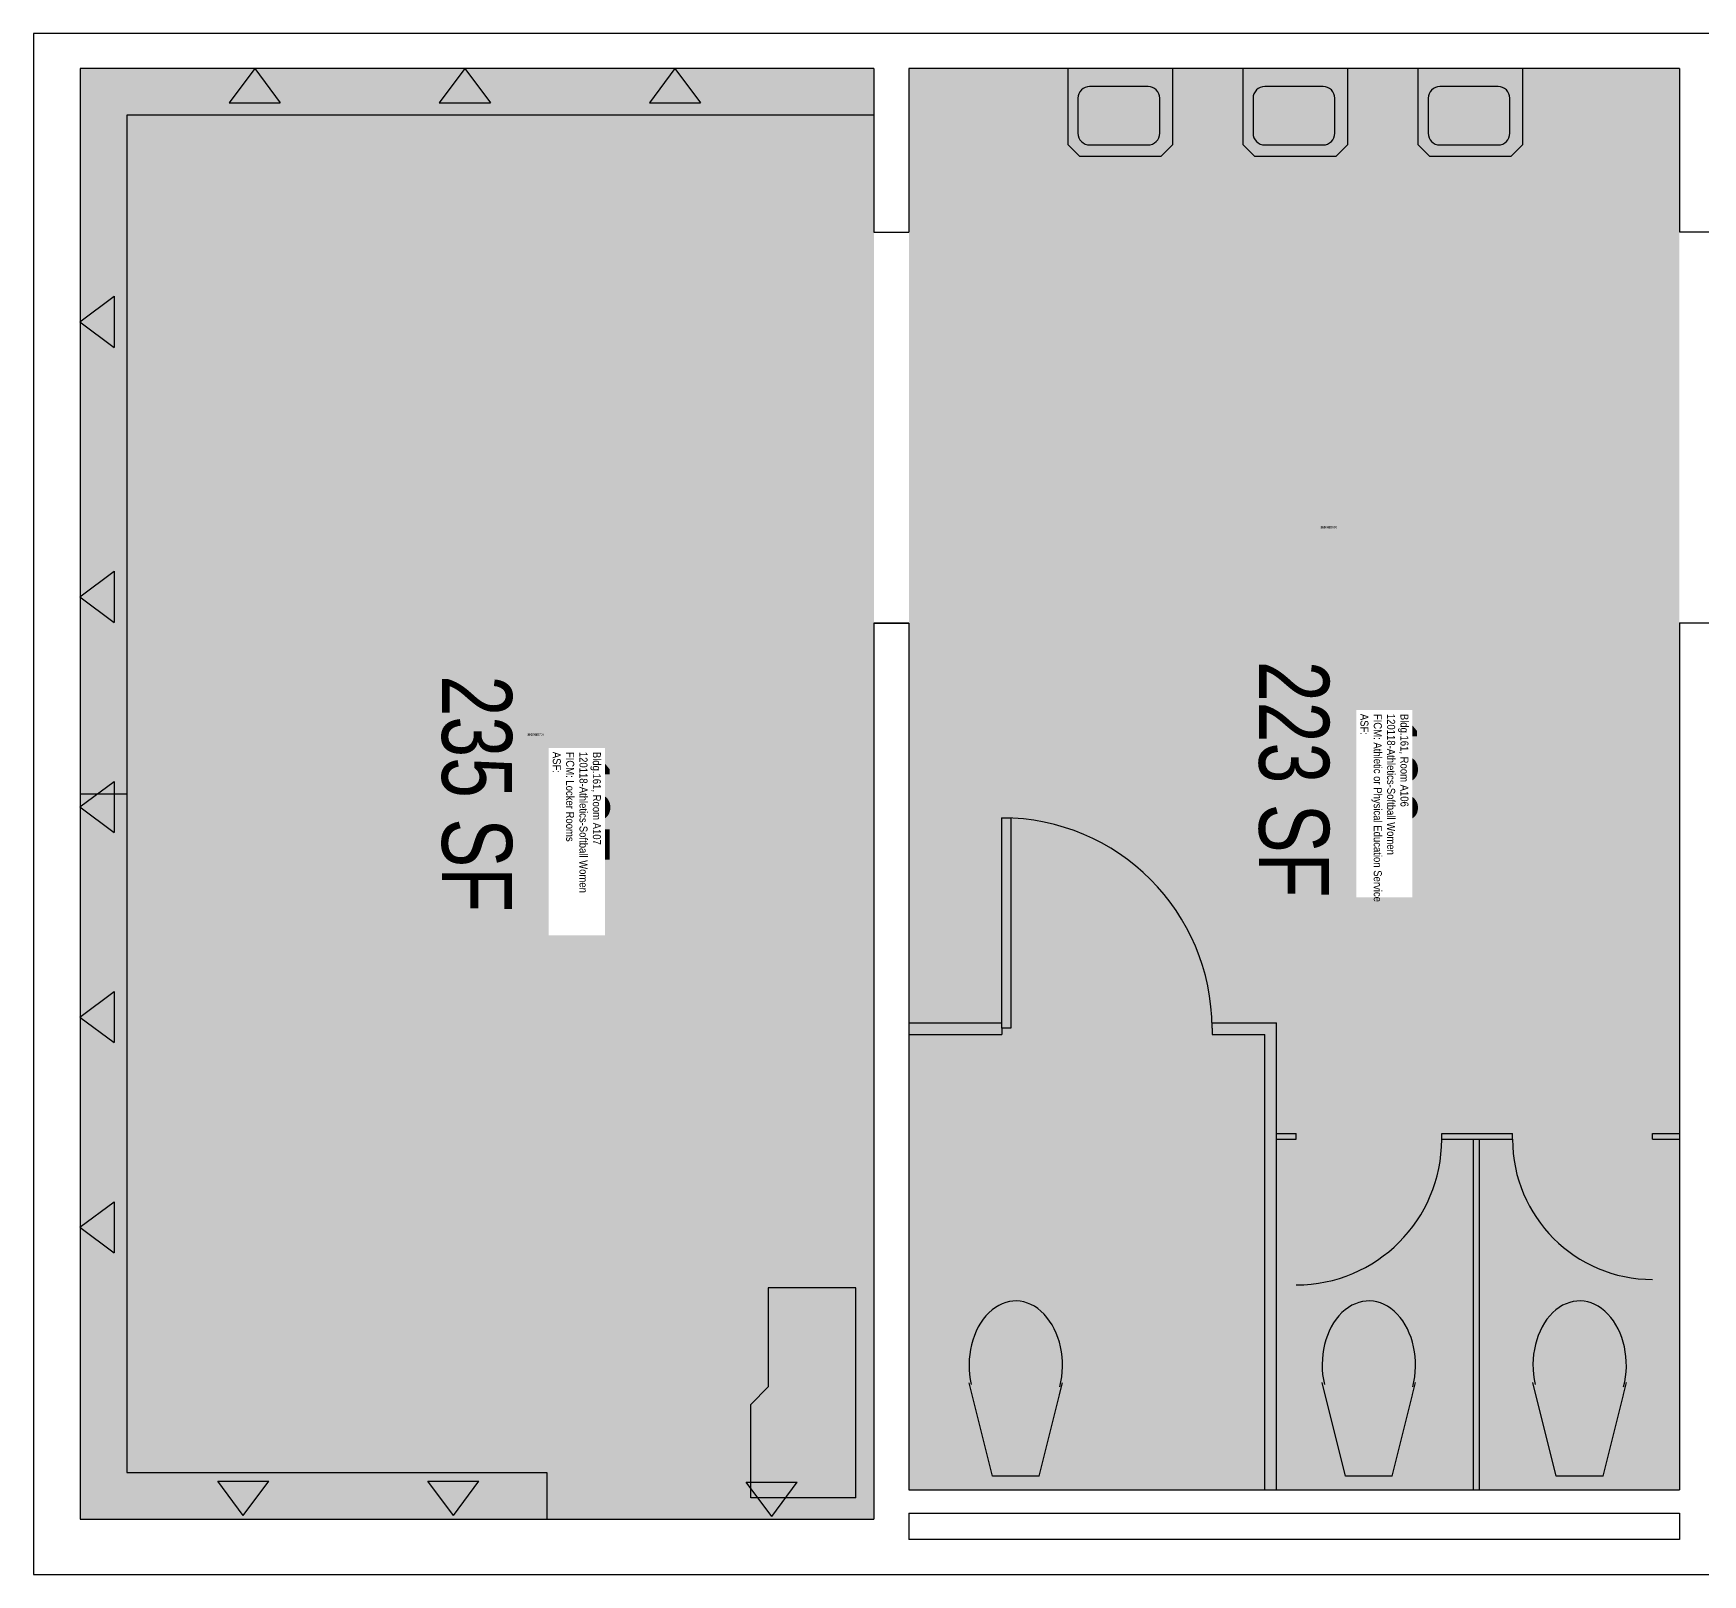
# Model space of a CAD drawing. Header units: inches. Extents: x 0 to 852, y -42 to 302.
# Drawn here: x 0 to 286, y 0 to 264 of the extents above; entities that cross this region are included whole.
import ezdxf
from ezdxf.enums import TextEntityAlignment as Align

# ---------------------------------------------------------------- set-up
doc = ezdxf.new("R2010")
doc.units = ezdxf.units.IN
doc.header["$LTSCALE"] = 10
doc.header["$MEASUREMENT"] = 0
for name, color, linetype in [('A-FLOR', 3, 'CONTINUOUS'), ('A-IDEN-RNUM', 7, 'CONTINUOUS'), ('A-IDEN-SNUM', 4, 'CONTINUOUS'), ('A-IDEN-VNUM', 4, 'CONTINUOUS'), ('A-WALL', 5, 'CONTINUOUS'), ('AREA-TEXT', 3, 'CONTINUOUS'), ('Rooms-Category-Color', 7, 'CONTINUOUS'), ('Rooms-College-Color', 7, 'CONTINUOUS'), ('Rooms-Department-Color', 7, 'CONTINUOUS'), ('Rooms-Division-Color', 7, 'CONTINUOUS'), ('Rooms-Information', 7, 'CONTINUOUS')]:
    doc.layers.add(name, color=color, linetype=linetype)
doc.styles.add('CP_AREA', font='arial.ttf', dxfattribs={"height": 15})
doc.styles.add('CP_ROOMSNUMBER', font='arial.ttf', dxfattribs={"height": 1})
doc.styles.add('CP_ROOMVNUMBER', font='arial.ttf', dxfattribs={"width": 0.85, "height": 0.075})

msp = doc.modelspace()

# ---------------------------------------------------------------- hatches: boundary and pattern name
at = {"layer": 'Rooms-Category-Color', "true_color": 0xffe090}
msp.add_hatch(color=41, dxfattribs=at).paths.add_polyline_path([(144.01, 9.5), (8, 9.5), (8, 258), (144.01, 258)])
at = {"layer": 'Rooms-Category-Color', "true_color": 0xfbafa2}
msp.add_hatch(color=21, dxfattribs=at).paths.add_polyline_path([(150.01, 258), (282.02, 258), (282.02, 14.5), (150.01, 14.5)])
at = {"layer": 'Rooms-College-Color', "true_color": 0xadadad}
for points in [[(144.01, 9.5), (8, 9.5), (8, 258), (144.01, 258)], [(150.01, 258), (282.02, 258), (282.02, 14.5), (150.01, 14.5)]]:
    msp.add_hatch(color=253, dxfattribs=at).paths.add_polyline_path(points)
at = {"layer": 'Rooms-Department-Color', "true_color": 0x604aed}
for points in [[(144.01, 9.5), (8, 9.5), (8, 258), (144.01, 258)], [(150.01, 258), (282.02, 258), (282.02, 14.5), (150.01, 14.5)]]:
    msp.add_hatch(color=173, dxfattribs=at).paths.add_polyline_path(points)
at = {"layer": 'Rooms-Division-Color', "true_color": 0x604aed}
for points in [[(144.01, 9.5), (8, 9.5), (8, 258), (144.01, 258)], [(150.01, 258), (282.02, 258), (282.02, 14.5), (150.01, 14.5)]]:
    msp.add_hatch(color=173, dxfattribs=at).paths.add_polyline_path(points)

# ---------------------------------------------------------------- linework, layer by layer
at = {"layer": 'A-FLOR', "linetype": 'Continuous', "ltscale": 18}
for p, q in [((37.92, 257.97), (33.54, 252.09)), ((37.92, 257.97), (42.3, 252.09)), ((73.92, 257.97), (69.54, 252.09)), ((73.92, 257.97), (78.3, 252.09)), ((109.92, 257.96), (105.54, 252.08)), ((109.92, 257.96), (114.3, 252.08)), ((33.54, 252.09), (42.3, 252.09)), ((69.54, 252.09), (78.3, 252.09)), ((105.54, 252.08), (114.3, 252.08)), ((7.95, 214.6), (13.83, 218.98)), ((13.83, 218.98), (13.83, 210.22)), ((7.95, 214.6), (13.83, 210.22)), ((7.96, 167.49), (13.84, 171.87)), ((13.84, 171.87), (13.84, 163.11)), ((7.96, 167.49), (13.84, 163.11)), ((7.96, 131.49), (13.84, 135.87)), ((13.84, 135.87), (13.84, 127.11)), ((7.96, 131.49), (13.84, 127.11)), ((7.96, 95.51), (13.84, 99.89)), ((13.84, 99.89), (13.85, 91.12)), ((7.96, 95.51), (13.85, 91.12)), ((7.95, 59.5), (13.83, 63.88)), ((13.83, 63.88), (13.84, 55.12)), ((7.95, 59.5), (13.84, 55.12)), ((35.96, 10.12), (31.58, 16)), ((31.58, 16), (40.34, 16)), ((35.96, 10.12), (40.34, 16)), ((67.58, 16), (76.34, 16.01)), ((71.96, 10.12), (67.58, 16)), ((71.96, 10.12), (76.34, 16.01)), ((126.51, 9.97), (122.13, 15.85)), ((122.13, 15.85), (130.89, 15.85)), ((126.51, 9.97), (130.89, 15.85))]:
    msp.add_line(p, q, dxfattribs=at)
at = {"layer": 'A-FLOR', "linetype": 'Continuous', "ltscale": 12}
for p, q in [((177.23, 257.95), (177.23, 244.95)), ((195.23, 244.95), (195.23, 257.95)), ((207.23, 257.95), (207.23, 244.95)), ((225.23, 244.95), (225.23, 257.95)), ((237.23, 257.95), (237.23, 244.95)), ((255.23, 244.95), (255.23, 257.95)), ((190.98, 254.89), (180.98, 254.88)), ((220.98, 254.89), (210.98, 254.89)), ((250.98, 254.89), (240.98, 254.89)), ((178.98, 252.88), (178.98, 246.89)), ((192.98, 246.89), (192.98, 252.89)), ((208.98, 252.89), (208.98, 246.89)), ((222.98, 246.89), (222.98, 252.89)), ((238.98, 252.89), (238.98, 246.89)), ((252.98, 246.89), (252.98, 252.89)), ((179.23, 242.95), (177.23, 244.95)), ((180.98, 244.89), (190.98, 244.89)), ((195.23, 244.95), (193.23, 242.95)), ((209.23, 242.95), (207.23, 244.95)), ((210.98, 244.89), (220.98, 244.89)), ((225.23, 244.95), (223.23, 242.95)), ((239.23, 242.95), (237.23, 244.95)), ((240.98, 244.89), (250.98, 244.89)), ((255.23, 244.95), (253.23, 242.95)), ((179.23, 242.95), (193.23, 242.95)), ((209.23, 242.95), (223.23, 242.95)), ((239.23, 242.95), (253.23, 242.95)), ((164.32, 16.87), (160.32, 32.87)), ((175.81, 30.86), (176.32, 32.87)), ((224.82, 16.88), (220.82, 32.88)), ((236.31, 30.86), (236.82, 32.88)), ((260.94, 16.88), (256.94, 32.88)), ((272.44, 30.86), (272.94, 32.88)), ((172.32, 16.87), (175.8, 30.82)), ((232.82, 16.88), (236.3, 30.82)), ((268.94, 16.88), (272.43, 30.82)), ((172.32, 16.87), (164.32, 16.87)), ((232.82, 16.88), (224.82, 16.88)), ((268.94, 16.88), (260.94, 16.88))]:
    msp.add_line(p, q, dxfattribs=at)
at = {"layer": 'A-FLOR', "linetype": 'Continuous', "ltscale": 24}
for p, q in [((144.01, 250), (16, 250)), ((16, 250), (16, 17.5)), ((8, 133.75), (16, 133.75)), ((213.01, 75.56), (216.37, 75.56)), ((213.01, 74.56), (216.37, 74.56)), ((216.37, 74.56), (216.37, 75.56)), ((241.31, 74.56), (241.31, 75.56)), ((241.31, 75.56), (253.44, 75.56)), ((241.31, 74.56), (253.44, 74.56)), ((246.77, 14.56), (246.76, 74.56)), ((247.77, 14.56), (247.76, 74.56)), ((253.43, 74.56), (253.43, 75.56)), ((277.44, 74.56), (277.43, 75.56)), ((277.44, 75.56), (282, 75.56)), ((277.44, 74.56), (282, 74.56)), ((16, 17.5), (88, 17.5)), ((88, 17.5), (88, 9.5))]:
    msp.add_line(p, q, dxfattribs=at)
at = {"layer": 'A-FLOR', "linetype": 'Continuous', "ltscale": 14}
for p, q in [((165.95, 93.62), (165.95, 129.62)), ((165.95, 129.62), (167.45, 129.62)), ((167.45, 129.62), (167.45, 93.62)), ((149.95, 94.5), (165.95, 94.5)), ((201.95, 94.5), (213.01, 94.5)), ((213.01, 14.5), (213.01, 94.5)), ((149.95, 92.5), (165.95, 92.5)), ((165.95, 93.62), (165.95, 92.5)), ((167.45, 93.62), (165.95, 93.62)), ((201.95, 93.62), (201.95, 92.5)), ((201.95, 92.5), (211.01, 92.5)), ((211.01, 14.5), (211.01, 92.5))]:
    msp.add_line(p, q, dxfattribs=at)
at = {"layer": 'A-FLOR', "linetype": 'Continuous', "ltscale": 8}
for p, q in [((125.92, 49.14), (125.92, 32.14)), ((140.92, 49.14), (125.92, 49.14)), ((140.92, 13.14), (140.92, 49.14)), ((125.92, 32.14), (122.92, 29.14)), ((122.92, 13.14), (122.92, 29.14)), ((140.92, 13.14), (122.92, 13.14))]:
    msp.add_line(p, q, dxfattribs=at)
at = {"layer": 'A-FLOR', "linetype": 'Continuous', "ltscale": 12}
for centre, start, end in [((180.98, 252.89), 89.986, 180.014), ((190.98, 252.89), 0, 89.986), ((210.98, 252.89), 90, 180.007), ((220.98, 252.89), 359.972, 90), ((240.98, 252.89), 90.014, 180.035), ((250.98, 252.89), 0, 90.014), ((180.98, 246.89), 180.014, 270.014), ((190.98, 246.89), 269.986, 0), ((210.98, 246.89), 179.986, 269.9441), ((220.98, 246.89), 270, 0.014), ((240.98, 246.89), 180, 269.944), ((250.98, 246.89), 270.014, 0)]:
    msp.add_arc(centre, 2, start, end, dxfattribs=at)
at = {"layer": 'A-FLOR', "linetype": 'Continuous', "ltscale": 14}
for centre, radius, start, end in [((165.95, 93.62), 36, 0.0043, 90.0043), ((216.37, 74.56), 24.94, 270.0039, 0.0039), ((277.44, 74.56), 24, 179.9977, 269.9977)]:
    msp.add_arc(centre, radius, start, end, dxfattribs=at)
at = {"layer": 'A-FLOR', "linetype": 'Continuous', "ltscale": 12}
for centre in [(168.32, 35.87), (228.82, 35.88), (264.94, 35.88)]:
    msp.add_ellipse(centre, major_axis=(0, 11), ratio=0.727273, start_param=4.368739, end_param=8.160591, dxfattribs=at)
at = {"layer": 'A-WALL', "linetype": 'Continuous', "ltscale": 24}
for p, q in [((628.73, 264), (0, 264)), ((0, 264), (0, 0)), ((144.01, 258), (8, 258)), ((8, 258), (8, 9.5)), ((144.01, 258), (144.01, 229.97)), ((282.02, 258), (150.01, 258)), ((150.01, 258), (150.01, 229.97)), ((282.02, 258), (282.02, 230)), ((144.01, 229.97), (150.01, 229.97)), ((282.02, 230), (288.02, 230)), ((144.01, 163.02), (150.01, 163.02)), ((144.01, 163), (144.01, 9.5)), ((144.01, 163), (150.01, 163)), ((150.01, 163), (150.01, 14.5)), ((282.02, 163.02), (282.02, 14.5)), ((282.02, 163.02), (288.02, 163.02)), ((150.01, 14.5), (282.02, 14.5)), ((8, 9.5), (144.01, 9.5)), ((150.01, 10.5), (282.02, 10.5)), ((150.01, 10.5), (150.01, 6)), ((282.02, 10.5), (282.02, 6)), ((282.02, 6), (150.01, 6)), ((0, 0), (665.9, 0))]:
    msp.add_line(p, q, dxfattribs=at)
at = {"layer": 'A-WALL'}
msp.add_line((0, 0), (1, 0), dxfattribs=at)
msp.add_line((0, 0), (1, 0), dxfattribs=at)

# ---------------------------------------------------------------- texts
at = {"layer": 'A-IDEN-RNUM', "style": 'CP_ROOMSNUMBER'}
for s, p in [('0106-00', (220.52, 179.24)), ('0107-00', (84.64, 143.72))]:
    msp.add_text(s, height=0.36, dxfattribs=at).set_placement(p)
at = {"layer": 'A-IDEN-SNUM', "style": 'CP_ROOMSNUMBER'}
for s, p in [('1610A10600', (220.52, 179.24)), ('1610A10700', (84.64, 143.72))]:
    msp.add_text(s, height=0.36, dxfattribs=at).set_placement(p)
at = {"layer": 'A-IDEN-VNUM', "char_height": 9.6, "width": 20.0367, "attachment_point": 7, "rotation": 270, "style": 'CP_ROOMVNUMBER'}
for s, insert in [('106', (227.36, 147.44)), ('107', (88.98, 140.93))]:
    msp.add_mtext(s, dxfattribs=dict(at, insert=insert))
at = {"layer": 'AREA-TEXT', "style": 'CP_AREA', "width": 0.75}
for s, p in [('223 SF', (216.02, 136.25)), ('235 SF', (76.01, 133.75))]:
    msp.add_text(s, height=12, rotation=270, dxfattribs=at).set_placement(p, align=Align.MIDDLE_CENTER)

# ---------------------------------------------------------------- next in the draw order: texts
at = {"layer": 'Rooms-Information', "width": 30.72, "attachment_point": 7, "rotation": 270, "style": 'CP_ROOMVNUMBER', "bg_fill": 3, "box_fill_scale": 1.5, "bg_fill_color": 256, "bg_fill_true_color": 13158600, "bg_fill_transparency": 0}
for s, insert, char_height in [('Bldg.161, Room A106^M^J120118-Athletics-Softball Women^M^JFICM: Athletic or Physical Education Service^M^JASF: ', (227.36, 147.44), 1.37143), ('Bldg.161, Room A107^M^J120118-Athletics-Softball Women^M^JFICM: Locker Rooms^M^JASF: ', (88.98, 140.93), 1.3714)]:
    msp.add_mtext(s, dxfattribs=dict(at, insert=insert, char_height=char_height))

doc.saveas('drawing.dxf')
